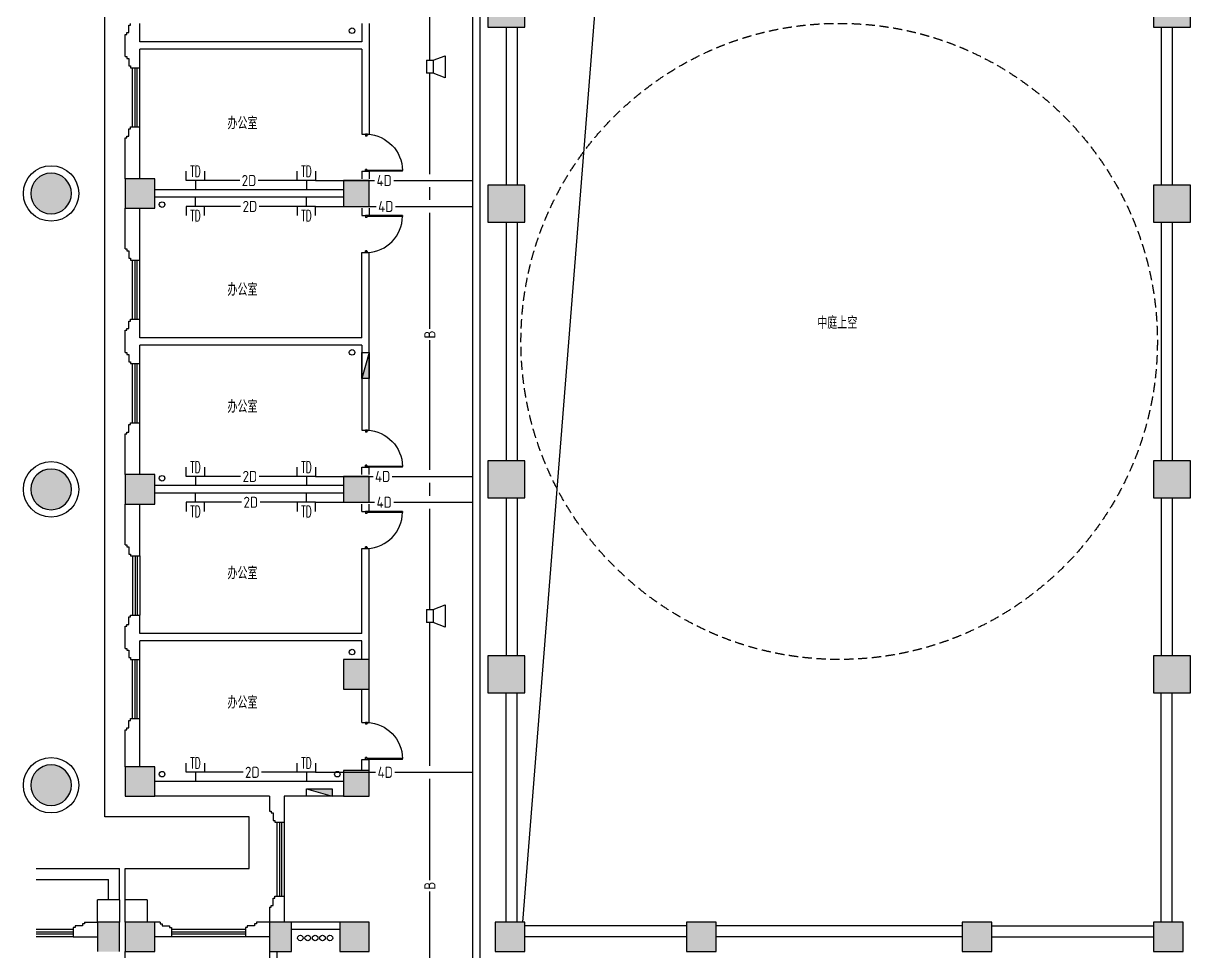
# Model space of a CAD drawing. Extents: x 190999 to 834799, y -200814 to 215286.
# Drawn here: x 686599 to 718149, y -152996 to -127896 of the extents above; entities that cross this region are included whole.
import ezdxf
from ezdxf.enums import TextEntityAlignment as Align

# ---------------------------------------------------------------- set-up
doc = ezdxf.new("R2010")
doc.units = 0
doc.header["$LTSCALE"] = 1000
doc.header["$MEASUREMENT"] = 0
doc.linetypes.add('HIDDEN', pattern=[0.375, 0.25, -0.125])
for name, color, linetype in [('00-EQUIP', 3, 'Continuous'), ('00-SIG_TEXT', 7, 'Continuous'), ('00-WIRE-4', 6, 'Continuous'), ('A-卫生间', 250, 'Continuous'), ('A-墙线', 2, 'Continuous'), ('A-外包装修', 250, 'Continuous'), ('A-外窗', 145, 'Continuous'), ('A-门', 167, 'Continuous'), ('COLUMN', 2, 'Continuous'), ('EQUIP_消火栓', 6, 'Continuous'), ('PUB_HATCH', 250, 'Continuous'), ('STAIR', 5, 'Continuous'), ('房间名称', 7, 'Continuous'), ('桥架', 1, 'Continuous'), ('雨水管', 3, 'Continuous')]:
    doc.layers.add(name, color=color, linetype=linetype)
doc.styles.add('-GBCBIGGBENOR', font='GBENOR.shx', dxfattribs={"bigfont": 'GBCBIG.shx'})
doc.styles.add('_COMPLEX', font='COMPLEX.shx', dxfattribs={"width": 0.5})
doc.styles.add('_TCH_DIM', font='SIMPLEX', dxfattribs={"bigfont": 'GBCBIG'})
doc.styles.get("Standard").update_dxf_attribs({"font": 'simhei.ttf'})

# ---------------------------------------------------------------- blocks, each defined once
blk = doc.blocks.new('$TwtSys$00000434')
for p, q in [((-0.5, 0.5), (-0.5, -0.5)), ((-0.5, -0.5), (0.5, 0.5)), ((0.5, 0.5), (-0.5, 0.5)), ((0.5, -0.5), (0.5, 0.5)), ((-0.5, -0.5), (0.5, -0.5))]:
    blk.add_line(p, q)
blk.add_solid([(0.5, -0.5), (0.5, 0.5), (-0.5, -0.5)])
blk = doc.blocks.new('m1000')
at = {"layer": 'A-墙线'}
for p, q in [((0, 0), (0, 200)), ((1000, 0), (1000, 200))]:
    blk.add_line(p, q, dxfattribs=at)
at = {"layer": 'A-门'}
for p, q in [((0, 1100), (0, 100)), ((0, 1100), (20, 1100)), ((20, 1100), (20, 150)), ((0, 150), (30, 150)), ((0, 100), (50, 100)), ((30, 150), (30, 130)), ((30, 130), (50, 130)), ((50, 130), (50, 100)), ((950, 130), (950, 100)), ((970, 130), (950, 130)), ((1000, 100), (950, 100)), ((970, 150), (970, 130)), ((1000, 150), (970, 150)), ((1000, 150), (1000, 100))]:
    blk.add_line(p, q, dxfattribs=at)
blk.add_arc((0, 100), 1000, 2.866, 88.854, dxfattribs=at)
blk = doc.blocks.new('_FZH')
blk.add_lwpolyline([(-0.5, -0.5), (0.5, -0.5), (0.5, 0.5), (-0.5, 0.5)], close=True)
at = {"layer": 'PUB_HATCH'}
blk.add_solid([(-0.5, -0.5), (0.5, -0.5), (-0.5, 0.5), (0.5, 0.5)], dxfattribs=at)
blk = doc.blocks.new('_LINKPT1')
at = {"color": 0}
blk.add_line((0, 0), (0, 0), dxfattribs=at)
blk = doc.blocks.new('IO37IMB6')
for p, q in [((-0.5, 0.499), (-0.5, 0.999)), ((0.5, 0.999), (0.5, 0.499)), ((0.5, 0.499), (-0.5, 0.499)), ((0, 0.5), (0, 0))]:
    blk.add_line(p, q)
at = {"xscale": 0.002, "yscale": 0.002, "zscale": 0.002}
for p in [(0, 1.384), (-0.5, 0.499), (0, 0), (0.5, 0.499)]:
    blk.add_blockref('_LINKPT1', p, dxfattribs=at)
at = {"style": '_COMPLEX', "width": 0.6, "flags": 8}
blk.add_attdef('$TEXT$', text='', height=0.6, dxfattribs=at).set_placement((0, 1), align=Align.MIDDLE_CENTER)
at = {"flags": 9}
blk.add_attdef('A', (0, 0), '', height=0.00002, dxfattribs=at)
blk = doc.blocks.new('OS28WV87')
for p, q in [((0, 0.35), (0, -0.35)), ((0, 0.35), (0.35, 0.35)), ((0.35, 0.35), (1, 0.6)), ((0.35, 0.35), (0.35, -0.35)), ((1, 0.6), (1, -0.6)), ((0.35, -0.35), (0, -0.35)), ((1, -0.6), (0.35, -0.35))]:
    blk.add_line(p, q)
at = {"xscale": 0.002, "yscale": 0.002, "zscale": 0.002}
for p in [(0, 0), (0.175, 0.35), (1, 0), (0.175, -0.35)]:
    blk.add_blockref('_LINKPT1', p, dxfattribs=at)
at = {"flags": 9}
blk.add_attdef('A', (0, 0), '', height=0.00002, dxfattribs=at)

msp = doc.modelspace()

# ---------------------------------------------------------------- hatches: boundary and pattern name
at = {"layer": 'PUB_HATCH'}
for points in [[(686798.5, -132496.3, 1), (687898.5, -132496.3, 1)], [(690148.5, -132896.3), (690148.5, -132096.3), (689348.5, -132096.3), (689348.5, -132896.3)], [(695948.5, -132846.3), (695948.5, -132146.3), (695248.5, -132146.3), (695248.5, -132846.3)], [(686798.5, -140496.3, 1), (687898.5, -140496.3, 1)], [(690148.5, -140096.3), (689348.5, -140096.3), (689348.5, -140896.3), (690148.5, -140896.3)], [(695948.5, -140146.3), (695248.5, -140146.3), (695248.5, -140846.3), (695948.5, -140846.3)], [(695948.5, -145096.3), (695248.5, -145096.3), (695248.5, -145896.3), (695948.5, -145896.3)], [(686798.5, -148496.3, 1), (687898.5, -148496.3, 1)], [(690148.5, -147996.3), (689348.5, -147996.3), (689348.5, -148796.3), (690148.5, -148796.3)], [(695948.5, -148096.3), (695248.5, -148096.3), (695248.5, -148796.3), (695948.5, -148796.3)], [(689198.5, -152196.3), (688598.5, -152196.3), (688598.5, -152996.3), (689198.5, -152996.3)], [(690148.5, -152196.3), (689348.5, -152196.3), (689348.5, -152996.3), (690148.5, -152996.3)], [(693848.5, -152196.3), (693248.5, -152196.3), (693248.5, -152996.3), (693848.5, -152996.3)], [(695948.5, -152196.3), (695148.5, -152196.3), (695148.5, -152996.3), (695948.5, -152996.3)], [(700148.5, -152196.3), (699348.5, -152196.3), (699348.5, -152996.3), (700148.5, -152996.3)], [(704520.6, -152196.3), (704520.6, -152996.3), (705320.6, -152996.3), (705320.6, -152196.3)], [(712776.5, -152196.3), (711976.5, -152196.3), (711976.5, -152996.3), (712776.5, -152996.3)], [(717148.5, -152196.3), (717148.5, -152996.3), (717948.5, -152996.3), (717948.5, -152196.3)]]:
    msp.add_hatch(color=256, dxfattribs=at).paths.add_polyline_path(points)

# ---------------------------------------------------------------- linework, layer by layer
at = {"layer": '00-WIRE-4'}
for p, q in [((697586, -128896.3), (697586, -125020.8)), ((697586, -131971.8), (697586, -129246.3)), ((692447.2, -132146.8), (691498.5, -132146.8)), ((693998.5, -132146.8), (692947.7, -132146.8)), ((694498.5, -132146.8), (696091.8, -132146.8)), ((696611.1, -132146.8), (698748.5, -132146.8)), ((697586, -132670.8), (697586, -132321.8)), ((692471, -132845.8), (691498.5, -132845.8)), ((693998.5, -132845.8), (692971.6, -132845.8)), ((694498.5, -132845.8), (696133.8, -132845.8)), ((696653, -132845.8), (698748.5, -132845.8)), ((697586, -136157.5), (697586, -133020.8)), ((697586, -139971.8), (697586, -136462.5)), ((692470.9, -140146.8), (691498.5, -140146.8)), ((693998.5, -140146.8), (692971.5, -140146.8)), ((694498.5, -140146.8), (696049.9, -140146.8)), ((696569.1, -140146.8), (698748.5, -140146.8)), ((697586, -140670.8), (697586, -140321.8)), ((692494.8, -140845.8), (691498.5, -140845.8)), ((693998.5, -140845.8), (692995.4, -140845.8)), ((694498.5, -140845.8), (696091.8, -140845.8)), ((696611.1, -140845.8), (698748.5, -140845.8)), ((697586, -143746.3), (697586, -141020.8)), ((697586, -147971.8), (697586, -144096.3)), ((692537.2, -148146.8), (691498.5, -148146.8)), ((693998.5, -148146.8), (693037.8, -148146.8)), ((694498.5, -148146.8), (696119.2, -148146.8)), ((696638.4, -148146.8), (698748.5, -148146.8)), ((697586, -151061.2), (697586, -148321.8)), ((697586, -158596.3), (697586, -151366.2))]:
    msp.add_line(p, q, dxfattribs=at)
at = {"layer": 'A-卫生间', "linetype": 'HIDDEN'}
msp.add_circle((708648.5, -136496.3), 8600, dxfattribs=at)
at = {"layer": 'A-墙线'}
for p, q in [((689448.5, -127946.3), (689498.5, -127946.3)), ((689448.5, -128146.3), (689448.5, -127946.3)), ((689498.5, -127946.3), (689498.5, -127896.3)), ((689748.5, -128396.3), (689748.5, -127896.3)), ((695748.5, -127896.3), (695748.5, -128396.3)), ((695948.5, -127896.3), (695948.5, -130894.3)), ((689348.5, -128796.3), (689348.5, -128196.3)), ((689348.5, -128196.3), (689398.5, -128196.3)), ((689398.5, -128146.3), (689448.5, -128146.3)), ((689398.5, -128196.3), (689398.5, -128146.3)), ((695748.5, -128396.3), (689748.5, -128396.3)), ((689748.5, -129096.3), (689748.5, -128596.3)), ((695748.5, -128596.3), (689748.5, -128596.3)), ((695748.5, -128596.3), (695748.5, -130894.3)), ((689348.5, -128796.3), (689398.5, -128796.3)), ((689398.5, -128796.3), (689398.5, -128846.3)), ((689398.5, -128846.3), (689448.5, -128846.3)), ((689448.5, -128846.3), (689448.5, -129046.3)), ((689448.5, -129046.3), (689498.5, -129046.3)), ((689498.5, -129046.3), (689498.5, -129096.3)), ((689498.5, -129096.3), (689748.5, -129096.3)), ((689448.5, -130746.3), (689498.5, -130746.3)), ((689448.5, -130946.3), (689448.5, -130746.3)), ((689498.5, -130746.3), (689498.5, -130696.3)), ((689498.5, -130696.3), (689748.5, -130696.3)), ((689748.5, -132096.3), (689748.5, -130696.3)), ((689348.5, -132096.3), (689348.5, -130996.3)), ((689348.5, -130996.3), (689398.5, -130996.3)), ((689398.5, -130946.3), (689448.5, -130946.3)), ((689398.5, -130996.3), (689398.5, -130946.3)), ((695748.5, -131896.3), (695748.5, -132096.3)), ((695948.5, -131896.3), (695948.5, -132096.3)), ((695248.5, -132396.3), (690148.5, -132396.3)), ((695248.5, -132596.3), (690148.5, -132596.3)), ((689348.5, -133996.3), (689348.5, -132896.3)), ((689748.5, -134296.3), (689748.5, -132896.3)), ((695748.5, -132896.3), (695748.5, -133096.3)), ((695948.5, -132896.3), (695948.5, -133096.3)), ((689348.5, -133996.3), (689398.5, -133996.3)), ((689398.5, -133996.3), (689398.5, -134046.3)), ((689398.5, -134046.3), (689448.5, -134046.3)), ((689448.5, -134046.3), (689448.5, -134246.3)), ((689448.5, -134246.3), (689498.5, -134246.3)), ((689498.5, -134246.3), (689498.5, -134296.3)), ((689498.5, -134296.3), (689748.5, -134296.3)), ((695748.5, -136396.3), (695748.5, -134096.3)), ((695948.5, -138896.3), (695948.5, -134096.3)), ((689448.5, -135946.3), (689498.5, -135946.3)), ((689448.5, -136146.3), (689448.5, -135946.3)), ((689498.5, -135946.3), (689498.5, -135896.3)), ((689498.5, -135896.3), (689748.5, -135896.3)), ((689748.5, -136396.3), (689748.5, -135896.3)), ((689348.5, -136796.3), (689348.5, -136196.3)), ((689348.5, -136196.3), (689398.5, -136196.3)), ((689398.5, -136146.3), (689448.5, -136146.3)), ((689398.5, -136196.3), (689398.5, -136146.3)), ((695748.5, -136396.3), (689748.5, -136396.3)), ((689748.5, -137096.3), (689748.5, -136596.3)), ((695748.5, -136596.3), (689748.5, -136596.3)), ((695748.5, -136596.3), (695748.5, -138896.3)), ((689348.5, -136796.3), (689398.5, -136796.3)), ((689398.5, -136796.3), (689398.5, -136846.3)), ((689398.5, -136846.3), (689448.5, -136846.3)), ((689448.5, -136846.3), (689448.5, -137046.3)), ((689448.5, -137046.3), (689498.5, -137046.3)), ((689498.5, -137046.3), (689498.5, -137096.3)), ((689498.5, -137096.3), (689748.5, -137096.3)), ((689448.5, -138746.3), (689498.5, -138746.3)), ((689448.5, -138946.3), (689448.5, -138746.3)), ((689498.5, -138746.3), (689498.5, -138696.3)), ((689498.5, -138696.3), (689748.5, -138696.3)), ((689748.5, -140096.3), (689748.5, -138696.3)), ((689348.5, -140096.3), (689348.5, -138996.3)), ((689348.5, -138996.3), (689398.5, -138996.3)), ((689398.5, -138946.3), (689448.5, -138946.3)), ((689398.5, -138996.3), (689398.5, -138946.3)), ((695748.5, -140096.3), (695748.5, -139896.3)), ((695948.5, -140096.3), (695948.5, -139896.3)), ((695248.5, -140396.3), (690148.5, -140396.3)), ((695248.5, -140596.3), (690148.5, -140596.3)), ((689348.5, -141996.3), (689348.5, -140896.3)), ((689748.5, -142296.3), (689748.5, -140896.3)), ((695748.5, -141096.3), (695748.5, -140896.3)), ((695948.5, -141096.3), (695948.5, -140896.3)), ((689348.5, -141996.3), (689398.5, -141996.3)), ((689398.5, -141996.3), (689398.5, -142046.3)), ((689398.5, -142046.3), (689448.5, -142046.3)), ((689448.5, -142046.3), (689448.5, -142246.3)), ((689448.5, -142246.3), (689498.5, -142246.3)), ((689498.5, -142246.3), (689498.5, -142296.3)), ((695748.5, -144396.3), (695748.5, -142096.3)), ((695948.5, -145096.3), (695948.5, -142096.3)), ((689498.5, -142296.3), (689748.5, -142296.3)), ((689398.5, -144146.3), (689448.5, -144146.3)), ((689398.5, -144196.3), (689398.5, -144146.3)), ((689448.5, -143946.3), (689498.5, -143946.3)), ((689448.5, -144146.3), (689448.5, -143946.3)), ((689498.5, -143946.3), (689498.5, -143896.3)), ((689498.5, -143896.3), (689748.5, -143896.3)), ((689748.5, -144396.3), (689748.5, -143896.3)), ((689348.5, -144796.3), (689348.5, -144196.3)), ((689348.5, -144196.3), (689398.5, -144196.3)), ((695748.5, -144396.3), (689748.5, -144396.3)), ((689348.5, -144796.3), (689398.5, -144796.3)), ((689398.5, -144796.3), (689398.5, -144846.3)), ((689748.5, -145096.3), (689748.5, -144596.3)), ((695748.5, -144596.3), (689748.5, -144596.3)), ((695748.5, -145096.3), (695748.5, -144596.3)), ((689398.5, -144846.3), (689448.5, -144846.3)), ((689448.5, -144846.3), (689448.5, -145046.3)), ((689448.5, -145046.3), (689498.5, -145046.3)), ((689498.5, -145046.3), (689498.5, -145096.3)), ((689498.5, -145096.3), (689748.5, -145096.3)), ((695748.5, -146796.3), (695748.5, -145896.3)), ((695948.5, -146796.3), (695948.5, -145896.3)), ((689498.5, -146746.3), (689498.5, -146696.3)), ((689498.5, -146696.3), (689748.5, -146696.3)), ((689748.5, -147996.3), (689748.5, -146696.3)), ((689348.5, -147996.3), (689348.5, -146996.3)), ((689348.5, -146996.3), (689398.5, -146996.3)), ((689398.5, -146946.3), (689448.5, -146946.3)), ((689398.5, -146996.3), (689398.5, -146946.3)), ((689448.5, -146746.3), (689498.5, -146746.3)), ((689448.5, -146946.3), (689448.5, -146746.3)), ((695748.5, -148096.3), (695748.5, -147796.3)), ((695948.5, -148096.3), (695948.5, -147796.3)), ((695248.5, -148396.3), (690148.5, -148396.3)), ((693248.5, -148796.3), (690148.5, -148796.3)), ((693248.5, -148796.3), (693248.5, -149196.3)), ((695248.5, -148796.3), (693648.5, -148796.3)), ((693648.5, -148796.3), (693648.5, -149496.3)), ((693248.5, -149196.3), (693298.5, -149196.3)), ((693298.5, -149196.3), (693298.5, -149246.3)), ((693298.5, -149246.3), (693348.5, -149246.3)), ((693348.5, -149246.3), (693348.5, -149446.3)), ((693348.5, -149446.3), (693398.5, -149446.3)), ((693398.5, -149446.3), (693398.5, -149496.3)), ((693398.5, -149496.3), (693648.5, -149496.3)), ((689198.5, -151596.3), (688598.5, -151596.3)), ((688598.5, -152196.3), (688598.5, -151596.3)), ((689198.5, -151596.3), (689198.5, -152196.3)), ((689948.5, -151596.3), (689348.5, -151596.3)), ((689348.5, -152196.3), (689348.5, -151596.3)), ((689948.5, -151596.3), (689948.5, -152196.3)), ((693298.5, -151746.3), (693348.5, -151746.3)), ((693298.5, -151796.3), (693298.5, -151746.3)), ((693348.5, -151546.3), (693398.5, -151546.3)), ((693348.5, -151746.3), (693348.5, -151546.3)), ((693398.5, -151546.3), (693398.5, -151496.3)), ((693398.5, -151496.3), (693648.5, -151496.3)), ((693648.5, -151496.3), (693648.5, -152196.3)), ((693248.5, -151796.3), (693298.5, -151796.3)), ((693248.5, -151796.3), (693248.5, -152196.3)), ((687998.5, -152346.3), (687948.5, -152346.3)), ((687948.5, -152346.3), (687948.5, -152596.3)), ((687998.5, -152296.3), (687998.5, -152346.3)), ((688198.5, -152296.3), (687998.5, -152296.3)), ((688198.5, -152246.3), (688198.5, -152296.3)), ((688248.5, -152246.3), (688198.5, -152246.3)), ((688248.5, -152196.3), (688598.5, -152196.3)), ((688248.5, -152196.3), (688248.5, -152246.3)), ((690298.5, -152196.3), (690148.5, -152196.3)), ((690298.5, -152196.3), (690298.5, -152246.3)), ((690298.5, -152246.3), (690348.5, -152246.3)), ((690348.5, -152246.3), (690348.5, -152296.3)), ((690348.5, -152296.3), (690548.5, -152296.3)), ((690548.5, -152296.3), (690548.5, -152346.3)), ((690548.5, -152346.3), (690598.5, -152346.3)), ((690598.5, -152346.3), (690598.5, -152596.3)), ((692648.5, -152346.3), (692598.5, -152346.3)), ((692598.5, -152346.3), (692598.5, -152596.3)), ((692648.5, -152296.3), (692648.5, -152346.3)), ((692848.5, -152296.3), (692648.5, -152296.3)), ((692848.5, -152246.3), (692848.5, -152296.3)), ((692898.5, -152246.3), (692848.5, -152246.3)), ((693248.5, -152196.3), (692898.5, -152196.3)), ((692898.5, -152196.3), (692898.5, -152246.3)), ((695148.5, -152196.3), (693848.5, -152196.3)), ((687948.5, -152596.3), (688598.5, -152596.3)), ((690598.5, -152596.3), (690148.5, -152596.3)), ((693248.5, -152596.3), (692598.5, -152596.3)), ((695148.5, -152396.3), (693848.5, -152396.3)), ((689348.5, -161996.3), (689348.5, -152996.3)), ((693248.5, -152796.3), (693248.5, -162596.3)), ((693448.5, -152996.3), (693448.5, -153996.3))]:
    msp.add_line(p, q, dxfattribs=at)
at = {"layer": 'A-外包装修'}
for p, q in [((688798.5, -149346.3), (688798.5, -123646.3)), ((692698.5, -149346.3), (688798.5, -149346.3)), ((692698.5, -150746.1), (692698.5, -149346.3)), ((686948.5, -150746.1), (689198.5, -150746.1)), ((689198.5, -151596.3), (689198.5, -150746.1)), ((689348.5, -150746.1), (692698.5, -150746.1)), ((689348.5, -151596.3), (689348.5, -150746.1)), ((686948.5, -151046.1), (688898.5, -151046.1)), ((688898.5, -151596.3), (688898.5, -151046.1))]:
    msp.add_line(p, q, dxfattribs=at)
for centre in [(687348.5, -132496.3), (687348.5, -140496.3), (687348.5, -148496.3)]:
    msp.add_circle(centre, 750, dxfattribs=at)
at = {"layer": 'A-外窗'}
for p, q in [((689548.5, -130696.3), (689548.5, -129096.3)), ((689618.5, -130696.3), (689618.5, -129096.3)), ((689678.5, -130696.3), (689678.5, -129096.3)), ((689748.5, -130696.3), (689748.5, -129096.3)), ((689548.5, -135896.3), (689548.5, -134296.3)), ((689618.5, -135896.3), (689618.5, -134296.3)), ((689678.5, -135896.3), (689678.5, -134296.3)), ((689748.5, -135896.3), (689748.5, -134296.3)), ((689548.5, -138696.3), (689548.5, -137096.3)), ((689618.5, -138696.3), (689618.5, -137096.3)), ((689678.5, -138696.3), (689678.5, -137096.3)), ((689748.5, -138696.3), (689748.5, -137096.3)), ((689548.5, -142296.3), (689548.5, -143896.3)), ((689618.5, -142296.3), (689618.5, -143896.3)), ((689678.5, -142296.3), (689678.5, -143896.3)), ((689748.5, -142296.3), (689748.5, -143896.3)), ((689548.5, -146696.3), (689548.5, -145096.3)), ((689618.5, -146696.3), (689618.5, -145096.3)), ((689678.5, -146696.3), (689678.5, -145096.3)), ((689748.5, -146696.3), (689748.5, -145096.3)), ((693448.5, -149496.3), (693448.5, -151496.3)), ((693518.5, -149496.3), (693518.5, -151496.3)), ((693578.5, -149496.3), (693578.5, -151496.3)), ((693648.5, -149496.3), (693648.5, -151496.3)), ((687948.5, -152396.3), (686948.5, -152396.3)), ((687948.5, -152466.3), (686948.5, -152466.3)), ((687948.5, -152526.3), (686948.5, -152526.3)), ((687948.5, -152596.3), (686948.5, -152596.3)), ((692598.5, -152396.3), (690598.5, -152396.3)), ((692598.5, -152466.3), (690598.5, -152466.3)), ((692598.5, -152526.3), (690598.5, -152526.3)), ((692598.5, -152596.3), (690598.5, -152596.3))]:
    msp.add_line(p, q, dxfattribs=at)
at = {"layer": 'COLUMN'}
for p, q in [((690148.5, -132096.3), (689348.5, -132096.3)), ((689348.5, -132096.3), (689348.5, -132896.3)), ((690148.5, -132896.3), (690148.5, -132096.3)), ((695948.5, -132146.3), (695248.5, -132146.3)), ((695248.5, -132146.3), (695248.5, -132846.3)), ((695948.5, -132846.3), (695948.5, -132146.3)), ((689348.5, -132896.3), (690148.5, -132896.3)), ((695248.5, -132846.3), (695948.5, -132846.3)), ((690148.5, -140096.3), (689348.5, -140096.3)), ((689348.5, -140096.3), (689348.5, -140896.3)), ((690148.5, -140896.3), (690148.5, -140096.3)), ((695948.5, -140146.3), (695248.5, -140146.3)), ((695248.5, -140146.3), (695248.5, -140846.3)), ((695948.5, -140846.3), (695948.5, -140146.3)), ((689348.5, -140896.3), (690148.5, -140896.3)), ((695248.5, -140846.3), (695948.5, -140846.3)), ((695948.5, -145096.3), (695248.5, -145096.3)), ((695248.5, -145096.3), (695248.5, -145896.3)), ((695948.5, -145896.3), (695948.5, -145096.3)), ((695248.5, -145896.3), (695948.5, -145896.3)), ((690148.5, -147996.3), (689348.5, -147996.3)), ((689348.5, -147996.3), (689348.5, -148796.3)), ((690148.5, -148796.3), (690148.5, -147996.3)), ((695948.5, -148096.3), (695248.5, -148096.3)), ((695248.5, -148096.3), (695248.5, -148796.3)), ((695948.5, -148796.3), (695948.5, -148096.3)), ((689348.5, -148796.3), (690148.5, -148796.3)), ((695248.5, -148796.3), (695948.5, -148796.3)), ((689198.5, -152196.3), (688598.5, -152196.3)), ((688598.5, -152196.3), (688598.5, -152996.3)), ((689198.5, -152996.3), (689198.5, -152196.3)), ((690148.5, -152196.3), (689348.5, -152196.3)), ((689348.5, -152196.3), (689348.5, -152996.3)), ((690148.5, -152996.3), (690148.5, -152196.3)), ((693848.5, -152196.3), (693248.5, -152196.3)), ((693248.5, -152196.3), (693248.5, -152996.3)), ((693848.5, -152996.3), (693848.5, -152196.3)), ((695948.5, -152196.3), (695148.5, -152196.3)), ((695148.5, -152196.3), (695148.5, -152996.3)), ((695948.5, -152996.3), (695948.5, -152196.3)), ((700148.5, -152196.3), (699348.5, -152196.3)), ((699348.5, -152196.3), (699348.5, -152996.3)), ((700148.5, -152996.3), (700148.5, -152196.3)), ((704520.6, -152196.3), (704520.6, -152996.3)), ((705320.6, -152196.3), (704520.6, -152196.3)), ((705320.6, -152996.3), (705320.6, -152196.3)), ((712776.5, -152196.3), (711976.5, -152196.3)), ((711976.5, -152196.3), (711976.5, -152996.3)), ((712776.5, -152996.3), (712776.5, -152196.3)), ((717148.5, -152196.3), (717148.5, -152996.3)), ((717948.5, -152196.3), (717148.5, -152196.3)), ((717948.5, -152996.3), (717948.5, -152196.3)), ((689348.5, -152996.3), (690148.5, -152996.3)), ((693248.5, -152996.3), (693848.5, -152996.3)), ((695148.5, -152996.3), (695948.5, -152996.3)), ((699348.5, -152996.3), (700148.5, -152996.3)), ((704520.6, -152996.3), (705320.6, -152996.3)), ((711976.5, -152996.3), (712776.5, -152996.3)), ((717148.5, -152996.3), (717948.5, -152996.3))]:
    msp.add_line(p, q, dxfattribs=at)
for centre, start, end in [((687348.5, -132496.3), 0, 180), ((687348.5, -132496.3), 180, 0), ((687348.5, -140496.3), 0, 180), ((687348.5, -140496.3), 180, 0), ((687348.5, -148496.3), 0, 180), ((687348.5, -148496.3), 180, 0)]:
    msp.add_arc(centre, 550, start, end, dxfattribs=at)
at = {"layer": 'STAIR'}
for p, q in [((700098.5, -152196.3), (702329.3, -123997.2)), ((699648.5, -127996.3), (699648.5, -132268.4)), ((699948.5, -127996.3), (699948.5, -132268.4)), ((717348.5, -127996.3), (717348.5, -132268.4)), ((717648.5, -127996.3), (717648.5, -132268.4)), ((699648.5, -133268.4), (699648.5, -139724.2)), ((699948.5, -133268.4), (699948.5, -139724.2)), ((717348.5, -133268.4), (717348.5, -139724.2)), ((717648.5, -133268.4), (717648.5, -139724.2)), ((699648.5, -140724.2), (699648.5, -144996.3)), ((699948.5, -140724.2), (699948.5, -144996.3)), ((717348.5, -140724.2), (717348.5, -144996.3)), ((717648.5, -140724.2), (717648.5, -144996.3)), ((699648.5, -152196.3), (699648.5, -145996.3)), ((699948.5, -152196.3), (699948.5, -145996.3)), ((717348.5, -152196.3), (717348.5, -145996.3)), ((717648.5, -152196.3), (717648.5, -145996.3)), ((704520.6, -152296.3), (700148.5, -152296.3)), ((711976.5, -152296.3), (705320.6, -152296.3)), ((712776.5, -152296.3), (717148.5, -152296.3)), ((704520.6, -152596.3), (700148.5, -152596.3)), ((711976.5, -152596.3), (705320.6, -152596.3)), ((712776.5, -152596.3), (717148.5, -152596.3))]:
    msp.add_line(p, q, dxfattribs=at)
at = {"layer": '桥架'}
for p, q in [((698748.5, -158196.3), (698748.5, -107196.3)), ((698948.5, -153196.3), (698948.5, -119796.3))]:
    msp.add_line(p, q, dxfattribs=at)
at = {"layer": '雨水管'}
for centre in [(695484.2, -128096.3), (690348.5, -132796.3), (695484.2, -136793.7), (690348.5, -140196.3), (695484.2, -144896.3), (690348.5, -148196.3), (695084.2, -148196.3), (694085.5, -152627.8), (694285.5, -152627.8), (694485.5, -152627.8), (694685.5, -152627.8), (694885.5, -152627.8)]:
    msp.add_circle(centre, 75, dxfattribs=at)

# ---------------------------------------------------------------- block references
at = {"layer": '00-EQUIP', "xscale": 500, "yscale": 500, "zscale": 500}
for p in [(697498.5, -129071.3), (697498.5, -143921.3)]:
    msp.add_blockref('OS28WV87', p, dxfattribs=at)
for p in [(691248.5, -132396.3), (694248.5, -132396.3), (691248.5, -140396.3), (694248.5, -140396.3), (691248.5, -148396.3), (694248.5, -148396.3)]:
    msp.add_blockref('IO37IMB6', p, dxfattribs=at).add_auto_attribs({'$TEXT$': 'TD'})
at = {"layer": '00-EQUIP'}
ref = msp.add_blockref('IO37IMB6', (691248.5, -132596.3), dxfattribs=dict(at, xscale=-500, yscale=500, zscale=500, rotation=180))
ref.add_attrib('$TEXT$', 'TD', dxfattribs={"layer": '0', "height": 300, "style": '_COMPLEX', "width": 0.6, "flags": 8}).set_placement((691248.5, -133096.3), align=Align.MIDDLE_CENTER)
ref = msp.add_blockref('IO37IMB6', (694248.5, -132596.3), dxfattribs=dict(at, xscale=-500, yscale=500, zscale=500, rotation=180))
ref.add_attrib('$TEXT$', 'TD', dxfattribs={"layer": '0', "height": 300, "style": '_COMPLEX', "width": 0.6, "flags": 8}).set_placement((694248.5, -133096.3), align=Align.MIDDLE_CENTER)
ref = msp.add_blockref('IO37IMB6', (691248.5, -140596.3), dxfattribs=dict(at, xscale=-500, yscale=500, zscale=500, rotation=180))
ref.add_attrib('$TEXT$', 'TD', dxfattribs={"layer": '0', "height": 300, "style": '_COMPLEX', "width": 0.6, "flags": 8}).set_placement((691248.5, -141096.3), align=Align.MIDDLE_CENTER)
ref = msp.add_blockref('IO37IMB6', (694248.5, -140596.3), dxfattribs=dict(at, xscale=-500, yscale=500, zscale=500, rotation=180))
ref.add_attrib('$TEXT$', 'TD', dxfattribs={"layer": '0', "height": 300, "style": '_COMPLEX', "width": 0.6, "flags": 8}).set_placement((694248.5, -141096.3), align=Align.MIDDLE_CENTER)
at = {"layer": 'A-门', "xscale": -1, "rotation": 270}
for p in [(695748.5, -131894.3), (695748.5, -139896.3), (695748.5, -147796.3)]:
    msp.add_blockref('m1000', p, dxfattribs=at)
at = {"layer": 'A-门', "rotation": 270}
for p in [(695748.5, -133096.3), (695748.5, -141098.3)]:
    msp.add_blockref('m1000', p, dxfattribs=at)
at = {"layer": 'COLUMN'}
for p, xscale, yscale, zscale, rotation in [((699648.5, -127496.3), 1000, 1000, 1000, 359.9999999999333), ((717648.5, -127496.3), 999.9999999990687, 1000.000000000116, 1000.000000000116, 90), ((717648.5, -132768.4), 1000.000000002794, 1000, 1000, 90), ((699648.5, -140224.2), 1000.000000003027, 1000, 1000, 270), ((717648.5, -140224.2), 1000, 1000, 1000, 180.0000000002534), ((699648.5, -145496.3), 999.9999999993015, 1000, 1000, 270), ((717648.5, -145496.3), 1000.000000000116, 1000, 1000, 179.9999999999466)]:
    msp.add_blockref('_FZH', p, dxfattribs=dict(at, xscale=xscale, yscale=yscale, zscale=zscale, rotation=rotation))
at = {"layer": 'COLUMN', "xscale": 1000, "yscale": 1000, "zscale": 1000}
msp.add_blockref('_FZH', (699648.5, -132768.4), dxfattribs=at)
at = {"layer": 'EQUIP_消火栓', "xscale": -700, "yscale": 200, "zscale": 700}
for p, rotation in [((695848.5, -137146.3), 90), ((694598.5, -148696.3), 180)]:
    msp.add_blockref('$TwtSys$00000434', p, dxfattribs=dict(at, rotation=rotation))

# ---------------------------------------------------------------- texts
at = {"layer": '00-SIG_TEXT', "style": '-GBCBIGGBENOR'}
for s, p in [('2D', (692697.5, -132146.8)), ('4D', (696351.5, -132146.8)), ('2D', (692721.3, -132845.8)), ('4D', (696393.4, -132845.8)), ('2D', (692721.2, -140146.8)), ('4D', (696309.5, -140146.8)), ('2D', (692745.1, -140845.8)), ('4D', (696351.5, -140845.8)), ('2D', (692787.5, -148146.8)), ('4D', (696378.8, -148146.8))]:
    msp.add_text(s, height=300, dxfattribs=at).set_placement(p, align=Align.MIDDLE_CENTER)
for p in [(697586, -136310), (697586, -151213.7)]:
    msp.add_text('B', height=300, rotation=90, dxfattribs=at).set_placement(p, align=Align.MIDDLE_CENTER)
at = {"layer": '房间名称', "style": '_TCH_DIM'}
for s, p in [('办公室', (692116.1, -130764.7)), ('办公室', (692116.1, -135264.7)), ('中庭上空', (708057.1, -136159.6)), ('办公室', (692116.1, -138427.9)), ('办公室', (692116.1, -142927.9)), ('办公室', (692116.1, -146427.9))]:
    msp.add_text(s, height=337.59, dxfattribs=at).set_placement(p)

doc.saveas('drawing.dxf')
